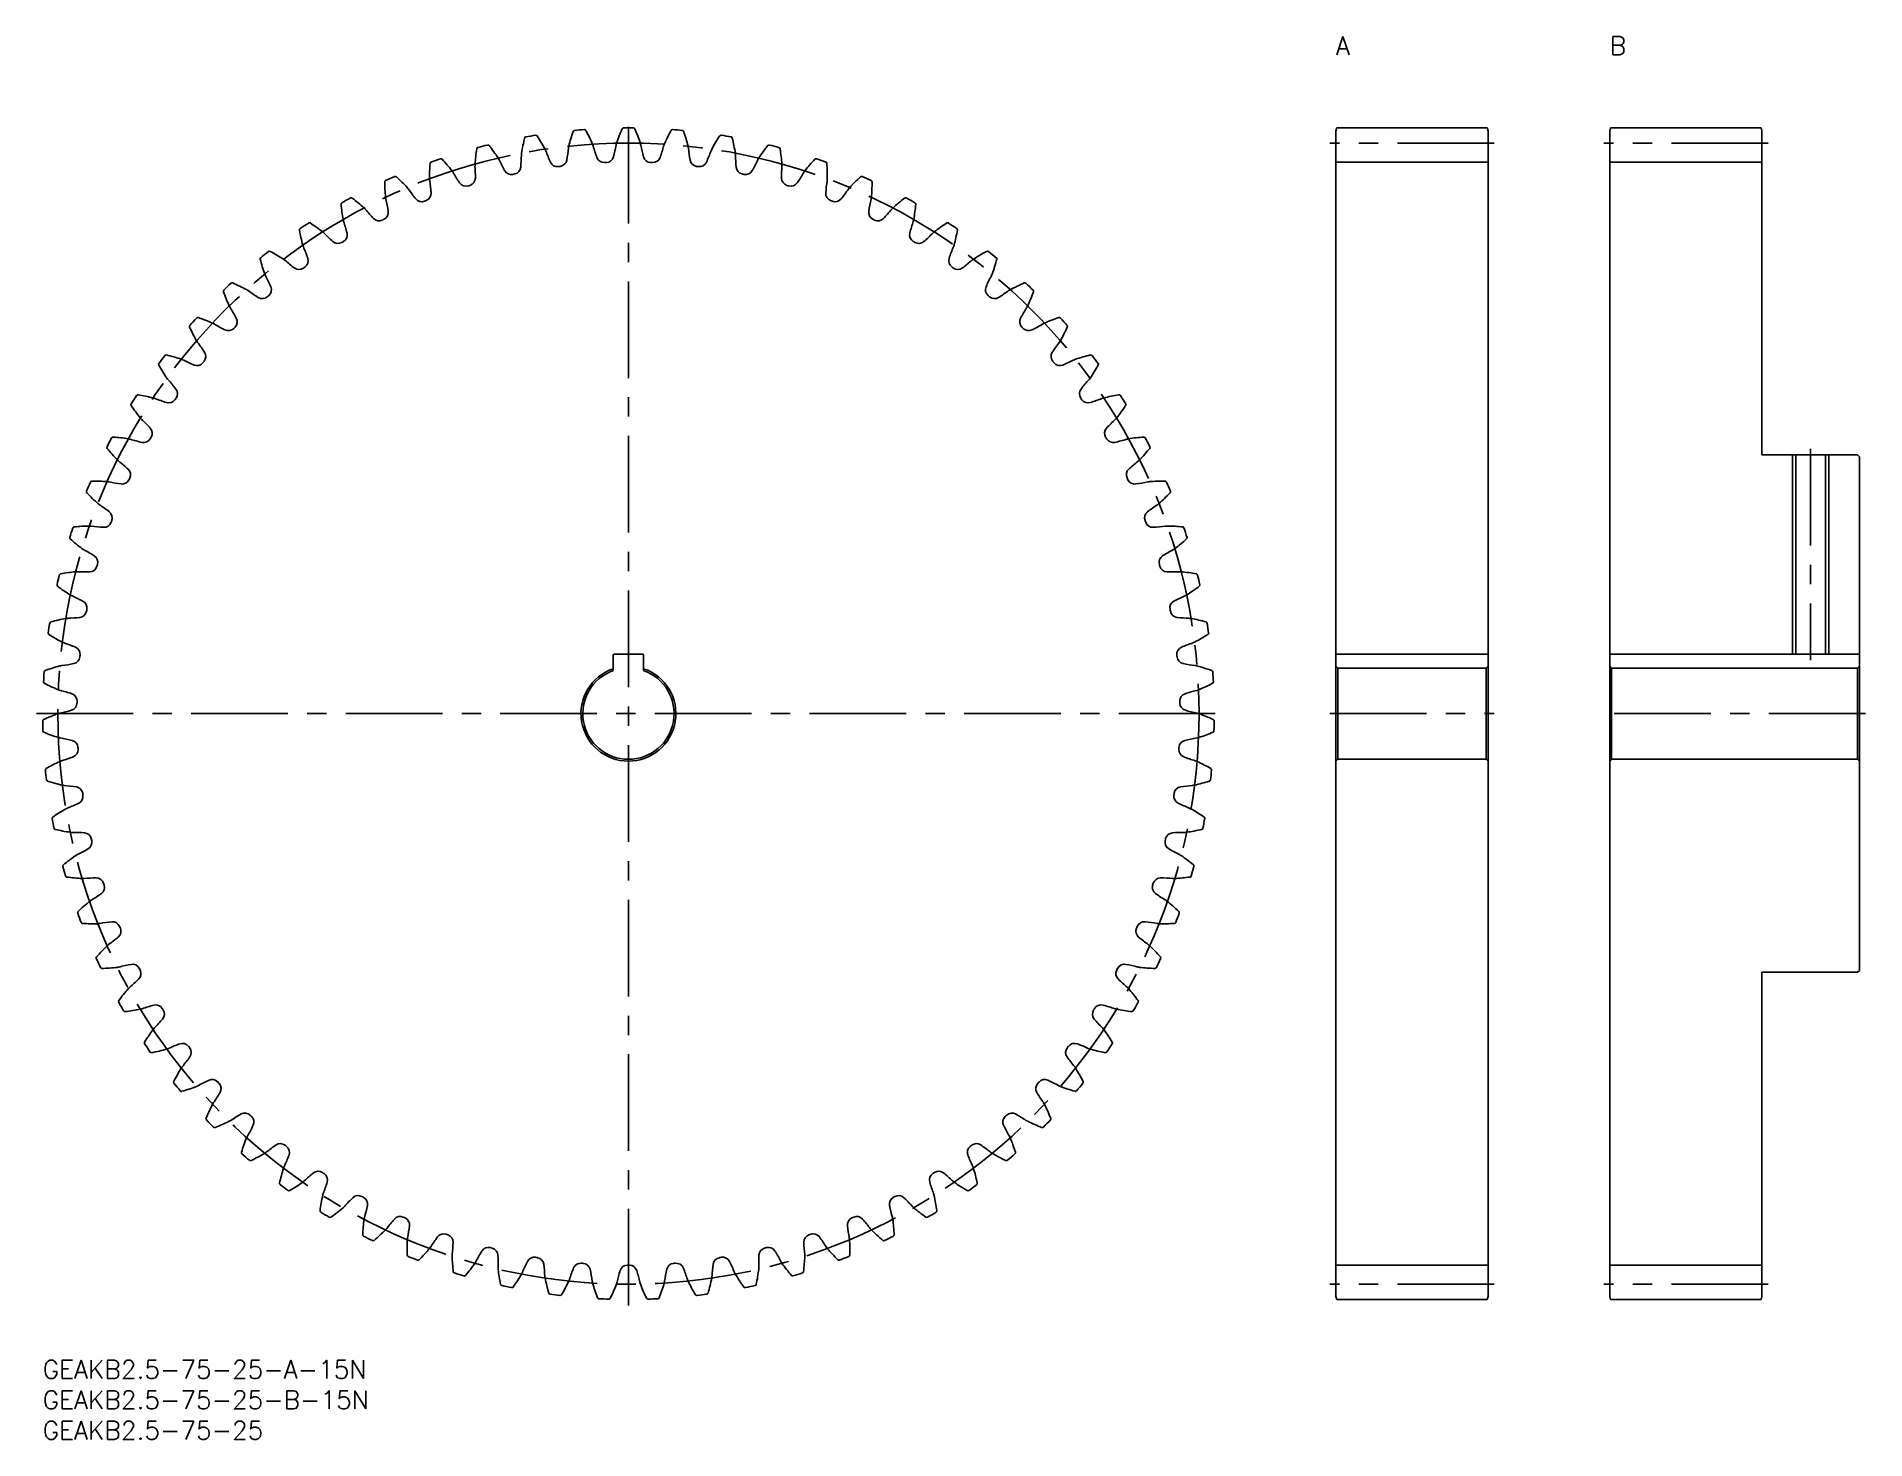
# Model space of a CAD drawing. Extents: x -1 to 300, y -13 to 218.
import ezdxf

# ---------------------------------------------------------------- set-up
doc = ezdxf.new("R2010")
doc.units = 0
doc.header["$LTSCALE"] = 0.5
doc.linetypes.add('CENTER', pattern=[50.8, 31.75, -6.35, 6.35, -6.35])
for name, color, linetype in [('MSM_CENTER', 1, 'CENTER'), ('MSM_CONTINUOUS', 7, 'CONTINUOUS'), ('MSM_NARROW', 5, 'CONTINUOUS'), ('MSM_PART_NUMBER', 7, 'CONTINUOUS')]:
    doc.layers.add(name, color=color, linetype=linetype)
doc.styles.get("Standard").update_dxf_attribs({"font": 'txt.shx', "height": 2, "bigfont": 'bigfont.shx'})

# ---------------------------------------------------------------- blocks, each defined once
blk = doc.blocks.new('*U3')
at = {"layer": 'MSM_PART_NUMBER'}
blk.add_text('GEAKB2.5-75-25-A-15N', height=3, dxfattribs=at).set_placement((0, -3))
blk = doc.blocks.new('*U4')
at = {"layer": 'MSM_PART_NUMBER'}
blk.add_text('GEAKB2.5-75-25-B-15N', height=3, dxfattribs=at).set_placement((0, -8))
blk = doc.blocks.new('*U5')
at = {"layer": 'MSM_PART_NUMBER'}
blk.add_text('GEAKB2.5-75-25', height=3, dxfattribs=at).set_placement((0, -13))
blk = doc.blocks.new('*U6')
at = {"layer": 'MSM_PART_NUMBER'}
blk.add_text('A', height=3, dxfattribs=at).set_placement((212.5, 214.5))
blk = doc.blocks.new('*U7')
at = {"layer": 'MSM_PART_NUMBER'}
blk.add_text('B', height=3, dxfattribs=at).set_placement((257.5, 214.5))

msp = doc.modelspace()

# ---------------------------------------------------------------- linework, layer by layer
at = {"layer": 'MSM_CENTER'}
for p, q in [((96.25, 9), (96.25, 203.5)), ((238.5, 200), (211.5, 200)), ((283.5, 200), (256.5, 200)), ((290.5, 149.75), (290.5, 115.05)), ((-1, 106.25), (193.5, 106.25)), ((211.5, 106.25), (238.5, 106.25)), ((299.5, 106.25), (256.5, 106.25)), ((238.5, 12.5), (211.5, 12.5)), ((283.5, 12.5), (256.5, 12.5))]:
    msp.add_line(p, q, dxfattribs=at)
msp.add_circle((96.25, 106.25), 93.75, dxfattribs=at)
at = {"layer": 'MSM_CONTINUOUS'}
for p, q in [((212.5, 202), (212.63, 202.5)), ((212.5, 10.5), (212.5, 202)), ((212.63, 202.5), (237.37, 202.5)), ((237.37, 202.5), (237.5, 202)), ((237.5, 202), (237.5, 10.5)), ((257.63, 202.5), (257.5, 202)), ((257.5, 202), (257.5, 10.5)), ((282.37, 202.5), (257.63, 202.5)), ((282.5, 202), (282.37, 202.5)), ((282.5, 148.75), (282.5, 202)), ((237.5, 196.88), (212.5, 196.88)), ((282.5, 196.88), (257.5, 196.88)), ((298.2, 148.75), (282.5, 148.75)), ((288.04, 148.75), (288.04, 116.05)), ((292.96, 148.75), (292.96, 116.05)), ((298.5, 148.45), (298.2, 148.75)), ((298.5, 64.05), (298.5, 148.45)), ((93.75, 113.32), (93.75, 115.85)), ((93.95, 116.05), (98.55, 116.05)), ((98.75, 115.85), (98.75, 113.32)), ((212.5, 116.05), (237.5, 116.05)), ((257.5, 116.05), (298.5, 116.05)), ((212.8, 113.75), (212.5, 114.05)), ((237.2, 113.75), (212.8, 113.75)), ((212.8, 113.75), (212.8, 98.75)), ((237.5, 114.05), (237.2, 113.75)), ((237.2, 98.75), (237.2, 113.75)), ((257.8, 113.75), (257.5, 114.05)), ((298.2, 113.75), (257.8, 113.75)), ((257.8, 113.75), (257.8, 98.75)), ((298.5, 114.05), (298.2, 113.75)), ((298.2, 98.75), (298.2, 113.75)), ((212.8, 98.75), (212.5, 98.45)), ((237.2, 98.75), (212.8, 98.75)), ((237.5, 98.45), (237.2, 98.75)), ((257.8, 98.75), (257.5, 98.45)), ((298.2, 98.75), (257.8, 98.75)), ((298.5, 98.45), (298.2, 98.75)), ((298.2, 63.75), (282.5, 63.75)), ((282.5, 63.75), (282.5, 10.5)), ((298.5, 64.05), (298.2, 63.75)), ((237.5, 15.62), (212.5, 15.62)), ((282.5, 15.62), (257.5, 15.62)), ((212.5, 10.5), (212.63, 10)), ((212.63, 10), (237.37, 10)), ((237.37, 10), (237.5, 10.5)), ((257.63, 10), (257.5, 10.5)), ((282.37, 10), (257.63, 10)), ((282.5, 10.5), (282.37, 10))]:
    msp.add_line(p, q, dxfattribs=at)
for centre, radius, start, end in [((115.56, 192.23), 30, 161.1481, 166), ((87.41, 201.84), 0.25, 95.2863, 161.1481), ((96.25, 106.25), 96.25, 94.3137, 95.2863), ((89.03, 201.98), 0.25, 28.4519, 94.3136), ((62.87, 187.8), 30, 23.6, 28.4519), ((122.69, 190.31), 30, 156.3481, 161.2), ((95.44, 202.25), 0.25, 90.4863, 156.3481), ((96.25, 106.25), 96.25, 89.5137, 90.4863), ((97.06, 202.25), 0.25, 23.6519, 89.5136), ((69.81, 190.31), 30, 18.8, 23.6519), ((129.63, 187.8), 30, 151.5481, 156.4), ((103.47, 201.98), 0.25, 85.6863, 151.5482), ((96.25, 106.25), 96.25, 84.7137, 85.6863), ((105.09, 201.84), 0.25, 18.8519, 84.7136), ((76.94, 192.23), 30, 14, 18.8519), ((100.95, 194.24), 30, 170.7481, 175.6), ((71.59, 199.03), 0.25, 104.8863, 170.7481), ((96.25, 106.25), 96.25, 103.9137, 104.8863), ((73.17, 199.43), 0.25, 38.0518, 103.9137), ((49.74, 181.1), 30, 33.2, 38.0519), ((80.73, 198.01), 2.07, 170.8, 179.3269), ((108.3, 193.54), 30, 165.9481, 170.8), ((79.44, 200.77), 0.25, 100.0863, 165.9481), ((96.25, 106.25), 96.25, 99.1137, 100.0863), ((81.04, 201.04), 0.25, 33.2519, 99.1137), ((56.17, 184.73), 30, 28.4, 33.2519), ((80.73, 198.01), 2.07, 19.8731, 28.4), ((106.19, 207.23), 25, 199.9088, 204.492), ((61.51, 201.58), 25, 349.908, 354.4912), ((88.46, 198.98), 2.07, 166, 174.5269), ((88.46, 198.98), 2.07, 15.0731, 23.6), ((114.6, 206.04), 25, 195.1088, 199.692), ((69.61, 204.15), 25, 345.108, 349.6912), ((96.25, 199.31), 2.07, 161.2, 169.7269), ((96.25, 199.31), 2.07, 10.2731, 18.8), ((122.89, 204.15), 25, 190.3088, 194.892), ((77.9, 206.04), 25, 340.308, 344.8912), ((104.04, 198.98), 2.07, 156.4, 164.9269), ((104.04, 198.98), 2.07, 5.4731, 14), ((130.99, 201.58), 25, 185.5088, 190.092), ((86.31, 207.23), 25, 335.508, 340.0912), ((111.77, 198.01), 2.07, 151.6, 160.1269), ((136.33, 184.73), 30, 146.7481, 151.6), ((111.46, 201.04), 0.25, 80.8863, 146.7482), ((96.25, 106.25), 96.25, 79.9137, 80.8863), ((113.06, 200.77), 0.25, 14.0519, 79.9136), ((84.2, 193.54), 30, 9.2, 14.0519), ((111.77, 198.01), 2.07, 0.6731, 9.2), ((142.76, 181.1), 30, 141.9481, 146.8), ((119.33, 199.43), 0.25, 76.0863, 141.9482), ((96.25, 106.25), 96.25, 75.1137, 76.0863), ((120.91, 199.03), 0.25, 9.2519, 75.1136), ((91.55, 194.24), 30, 4.4, 9.2519), ((93.57, 194.33), 30, 175.5481, 180.4), ((63.91, 196.64), 0.25, 109.6863, 175.5481), ((96.25, 106.25), 96.25, 108.7137, 109.6863), ((65.45, 197.17), 0.25, 42.8519, 108.7136), ((43.64, 176.94), 30, 38, 42.8519), ((65.65, 194.13), 2.07, 29.4731, 38), ((73.11, 196.39), 2.07, 175.6, 184.1269), ((46.1, 194.45), 25, 359.508, 4.0912), ((73.11, 196.39), 2.07, 24.6731, 33.2), ((97.7, 207.7), 25, 204.7088, 209.292), ((76.99, 196.08), 1.25, 209.292, 282.1014), ((77.31, 196.15), 1.25, 281.8986, 354.708), ((53.66, 198.34), 25, 354.708, 359.2912), ((84.57, 197.38), 1.25, 204.492, 277.3014), ((96.25, 106.25), 90.62, 97.0986, 97.3014), ((84.9, 197.42), 1.25, 277.0986, 349.908), ((92.24, 198.04), 1.25, 199.692, 272.5014), ((96.25, 106.25), 90.62, 92.2986, 92.5014), ((92.57, 198.05), 1.25, 272.2986, 345.108), ((99.93, 198.05), 1.25, 194.892, 267.7014), ((96.25, 106.25), 90.62, 87.4986, 87.7014), ((100.26, 198.04), 1.25, 267.4986, 340.308), ((107.6, 197.42), 1.25, 190.092, 262.9014), ((96.25, 106.25), 90.62, 82.6986, 82.9014), ((107.93, 197.38), 1.25, 262.6986, 335.508), ((138.84, 198.34), 25, 180.7088, 185.292), ((115.19, 196.15), 1.25, 185.292, 258.1014), ((115.51, 196.08), 1.25, 257.8986, 330.708), ((94.8, 207.7), 25, 330.708, 335.2912), ((119.39, 196.39), 2.07, 146.8, 155.3269), ((146.4, 194.45), 25, 175.9088, 180.492), ((119.39, 196.39), 2.07, 355.8731, 4.4), ((126.85, 194.13), 2.07, 142, 150.5269), ((148.86, 176.94), 30, 137.1481, 142), ((127.05, 197.17), 0.25, 71.2863, 137.1482), ((96.25, 106.25), 96.25, 70.3137, 71.2863), ((128.59, 196.64), 0.25, 4.4519, 70.3136), ((98.93, 194.33), 30, 359.6, 4.4519), ((56.46, 193.62), 0.25, 114.4863, 180.3481), ((86.21, 193.8), 30, 180.3481, 185.2), ((96.25, 106.25), 96.25, 113.5137, 114.4863), ((57.95, 194.28), 0.25, 47.6519, 113.5136), ((37.91, 172.29), 30, 42.8, 47.6519), ((58.4, 191.27), 2.07, 34.2731, 42.8), ((80.76, 206.52), 25, 214.3088, 218.892), ((65.65, 194.13), 2.07, 180.4, 188.9269), ((38.9, 189.95), 25, 4.308, 8.8912), ((89.21, 207.47), 25, 209.5088, 214.092), ((69.54, 194.16), 1.25, 214.092, 286.9014), ((96.25, 106.25), 90.62, 106.6986, 106.9014), ((69.85, 194.25), 1.25, 286.6986, 359.508), ((96.25, 106.25), 90.62, 101.8986, 102.1014), ((96.25, 106.25), 90.62, 77.8986, 78.1014), ((122.65, 194.25), 1.25, 180.492, 253.3014), ((96.25, 106.25), 90.62, 73.0986, 73.3014), ((122.96, 194.16), 1.25, 253.0986, 325.908), ((103.29, 207.47), 25, 325.908, 330.4912), ((153.6, 189.95), 25, 171.1088, 175.692), ((126.85, 194.13), 2.07, 351.0731, 359.6), ((111.74, 206.52), 25, 321.108, 325.6912), ((134.1, 191.27), 2.07, 137.2, 145.7269), ((154.59, 172.29), 30, 132.3481, 137.2), ((134.55, 194.28), 0.25, 66.4863, 132.3482), ((96.25, 106.25), 96.25, 65.5137, 66.4863), ((136.04, 193.62), 0.25, 359.6519, 65.5136), ((106.29, 193.8), 30, 354.8, 359.6519), ((49.29, 189.98), 0.25, 119.2863, 185.1481), ((78.92, 192.65), 30, 185.1481, 190), ((96.25, 106.25), 96.25, 118.3137, 119.2863), ((50.72, 190.76), 0.25, 52.4519, 118.3136), ((32.59, 167.18), 30, 47.6, 52.4519), ((51.42, 187.8), 2.07, 39.0731, 47.6), ((58.4, 191.27), 2.07, 185.2, 193.7269), ((32.09, 184.86), 25, 9.108, 13.6912), ((62.28, 191.61), 1.25, 218.892, 291.7014), ((96.25, 106.25), 90.62, 111.4986, 111.7014), ((62.58, 191.73), 1.25, 291.4986, 4.308), ((129.92, 191.73), 1.25, 175.692, 248.5014), ((96.25, 106.25), 90.62, 68.2986, 68.5014), ((130.22, 191.61), 1.25, 248.2986, 321.108), ((160.41, 184.86), 25, 166.3088, 170.892), ((134.1, 191.27), 2.07, 346.2731, 354.8), ((141.08, 187.8), 2.07, 132.4, 140.9269), ((159.91, 167.18), 30, 127.5481, 132.4), ((141.78, 190.76), 0.25, 61.6863, 127.5481), ((96.25, 106.25), 96.25, 60.7137, 61.6863), ((113.58, 192.65), 30, 350, 354.8519), ((143.21, 189.98), 0.25, 354.8519, 60.7136), ((96.25, 106.25), 96.25, 123.1137, 124.0863), ((43.81, 186.66), 0.25, 57.2519, 123.1136), ((27.71, 161.64), 30, 52.4, 57.2519), ((51.42, 187.8), 2.07, 190, 198.5269), ((25.74, 179.21), 25, 13.908, 18.4912), ((72.43, 204.88), 25, 219.1088, 223.692), ((55.25, 188.47), 1.25, 223.692, 296.5014), ((96.25, 106.25), 90.62, 116.2986, 116.5014), ((55.54, 188.62), 1.25, 296.2986, 9.108), ((136.96, 188.62), 1.25, 170.892, 243.7014), ((96.25, 106.25), 90.62, 63.4986, 63.7014), ((137.25, 188.47), 1.25, 243.4986, 316.308), ((120.07, 204.88), 25, 316.308, 320.8912), ((166.76, 179.21), 25, 161.5088, 166.092), ((141.08, 187.8), 2.07, 341.4731, 350), ((164.79, 161.64), 30, 122.7481, 127.6), ((148.69, 186.66), 0.25, 56.8863, 122.7481), ((96.25, 106.25), 96.25, 55.9137, 56.8863), ((42.45, 185.76), 0.25, 124.0863, 189.9481), ((71.75, 190.9), 30, 189.9481, 194.8), ((44.75, 183.76), 2.07, 43.8731, 52.4), ((64.26, 202.54), 25, 223.9088, 228.492), ((48.52, 184.75), 1.25, 228.492, 301.3014), ((96.25, 106.25), 90.62, 121.0986, 121.3014), ((48.8, 184.92), 1.25, 301.0986, 13.908), ((143.7, 184.92), 1.25, 166.092, 238.9014), ((96.25, 106.25), 90.62, 58.6986, 58.9014), ((143.98, 184.75), 1.25, 238.6986, 311.508), ((128.24, 202.54), 25, 311.508, 316.0912), ((147.75, 183.76), 2.07, 127.6, 136.1269), ((120.75, 190.9), 30, 345.2, 350.0519), ((150.05, 185.76), 0.25, 350.0518, 55.9136), ((35.98, 180.98), 0.25, 128.8863, 194.7481), ((64.75, 188.55), 30, 194.7481, 199.6), ((96.25, 106.25), 96.25, 127.9137, 128.8863), ((37.26, 181.99), 0.25, 62.0519, 127.9136), ((23.32, 155.71), 30, 57.2, 62.0519), ((38.45, 179.18), 2.07, 48.6731, 57.2), ((56.31, 199.52), 25, 228.7088, 233.292), ((44.75, 183.76), 2.07, 194.8, 203.3269), ((19.88, 173.06), 25, 18.708, 23.2912), ((42.38, 180.67), 1.25, 305.8986, 18.708), ((150.12, 180.67), 1.25, 161.292, 234.1014), ((172.62, 173.06), 25, 156.7088, 161.292), ((147.75, 183.76), 2.07, 336.6731, 345.2), ((136.19, 199.52), 25, 306.708, 311.2912), ((154.05, 179.18), 2.07, 122.8, 131.3269), ((169.18, 155.71), 30, 117.9481, 122.8), ((155.24, 181.99), 0.25, 52.0863, 117.9481), ((96.25, 106.25), 96.25, 51.1137, 52.0863), ((127.75, 188.55), 30, 340.4, 345.2519), ((156.52, 180.98), 0.25, 345.2519, 51.1136), ((38.45, 179.18), 2.07, 199.6, 208.1269), ((14.56, 166.43), 25, 23.508, 28.0912), ((42.12, 180.48), 1.25, 233.292, 306.1014), ((96.25, 106.25), 90.62, 125.8986, 126.1014), ((96.25, 106.25), 90.62, 53.8986, 54.1014), ((150.38, 180.48), 1.25, 233.8986, 306.708), ((177.94, 166.43), 25, 151.9088, 156.492), ((154.05, 179.18), 2.07, 331.8731, 340.4), ((29.94, 175.67), 0.25, 133.6863, 199.5481), ((57.98, 185.62), 30, 199.5481, 204.4), ((96.25, 106.25), 96.25, 132.7137, 133.6863), ((31.13, 176.79), 0.25, 66.8519, 132.7136), ((19.43, 149.43), 30, 62, 66.8519), ((32.55, 174.09), 2.07, 53.4731, 62), ((48.65, 195.85), 25, 233.5088, 238.092), ((36.09, 175.69), 1.25, 238.092, 310.9014), ((96.25, 106.25), 90.62, 130.6986, 130.9014), ((36.34, 175.91), 1.25, 310.6986, 23.508), ((156.16, 175.91), 1.25, 156.492, 229.3014), ((96.25, 106.25), 90.62, 49.0986, 49.3014), ((156.41, 175.69), 1.25, 229.0986, 301.908), ((143.85, 195.85), 25, 301.908, 306.4912), ((159.95, 174.09), 2.07, 118, 126.5269), ((173.07, 149.43), 30, 113.1481, 118), ((161.37, 176.79), 0.25, 47.2863, 113.1481), ((96.25, 106.25), 96.25, 46.3137, 47.2863), ((134.52, 185.62), 30, 335.6, 340.4519), ((162.56, 175.67), 0.25, 340.4519, 46.3136), ((25.46, 171.09), 0.25, 71.6518, 137.5136), ((16.09, 142.85), 30, 66.8, 71.6519), ((32.55, 174.09), 2.07, 204.4, 212.9269), ((9.81, 159.39), 25, 28.308, 32.8912), ((182.69, 159.39), 25, 147.1088, 151.692), ((159.95, 174.09), 2.07, 327.0731, 335.6), ((176.41, 142.85), 30, 108.3481, 113.2), ((167.04, 171.09), 0.25, 42.4863, 108.3481), ((24.37, 169.88), 0.25, 138.4863, 204.3481), ((51.47, 182.14), 30, 204.3481, 209.2), ((96.25, 106.25), 96.25, 137.5137, 138.4863), ((27.09, 168.52), 2.07, 58.2731, 66.8), ((41.32, 191.56), 25, 238.3088, 242.892), ((30.49, 170.42), 1.25, 242.892, 315.7014), ((96.25, 106.25), 90.62, 135.4986, 135.7014), ((30.72, 170.65), 1.25, 315.4986, 28.308), ((161.78, 170.65), 1.25, 151.692, 224.5014), ((96.25, 106.25), 90.62, 44.2986, 44.5014), ((162.01, 170.42), 1.25, 224.2986, 297.108), ((151.18, 191.56), 25, 297.108, 301.6912), ((165.41, 168.52), 2.07, 113.2, 121.7269), ((141.03, 182.14), 30, 330.8, 335.6519), ((96.25, 106.25), 96.25, 41.5137, 42.4863), ((168.13, 169.88), 0.25, 335.6519, 41.5136), ((27.09, 168.52), 2.07, 209.2, 217.7269), ((5.67, 151.97), 25, 33.108, 37.6912), ((25.56, 164.94), 1.25, 320.2986, 33.108), ((166.94, 164.94), 1.25, 146.892, 219.7014), ((186.83, 151.97), 25, 142.3088, 146.892), ((165.41, 168.52), 2.07, 322.2731, 330.8), ((19.29, 163.64), 0.25, 143.2863, 209.1481), ((45.28, 178.13), 30, 209.1481, 214), ((96.25, 106.25), 96.25, 142.3137, 143.2863), ((20.28, 164.94), 0.25, 76.4518, 142.3136), ((13.31, 136.02), 30, 71.6, 76.4519), ((22.12, 162.51), 2.07, 63.0731, 71.6), ((34.37, 186.66), 25, 243.1088, 247.692), ((25.36, 164.69), 1.25, 247.692, 320.5014), ((96.25, 106.25), 90.62, 140.2986, 140.5014), ((96.25, 106.25), 90.62, 39.4986, 39.7014), ((167.14, 164.69), 1.25, 219.4986, 292.308), ((158.13, 186.66), 25, 292.308, 296.8912), ((170.38, 162.51), 2.07, 108.4, 116.9269), ((179.19, 136.02), 30, 103.5481, 108.4), ((147.22, 178.13), 30, 326, 330.8519), ((172.22, 164.94), 0.25, 37.6863, 103.5481), ((96.25, 106.25), 96.25, 36.7137, 37.6863), ((173.21, 163.64), 0.25, 330.8519, 36.7136), ((22.12, 162.51), 2.07, 214, 222.5269), ((2.16, 144.23), 25, 37.908, 42.4912), ((20.9, 158.82), 1.25, 325.0986, 37.908), ((171.6, 158.82), 1.25, 142.092, 214.9014), ((190.34, 144.23), 25, 137.5088, 142.092), ((170.38, 162.51), 2.07, 317.4731, 326), ((14.76, 157), 0.25, 148.0863, 213.9481), ((96.25, 106.25), 96.25, 147.1137, 148.0863), ((39.44, 173.61), 30, 213.9481, 218.8), ((15.63, 158.38), 0.25, 81.2519, 147.1136), ((11.11, 128.97), 30, 76.4, 81.2519), ((17.68, 156.11), 2.07, 67.8731, 76.4), ((27.86, 181.2), 25, 247.9088, 252.492), ((20.71, 158.55), 1.25, 252.492, 325.3014), ((96.25, 106.25), 90.62, 145.0986, 145.3014), ((96.25, 106.25), 90.62, 34.6986, 34.9014), ((171.79, 158.55), 1.25, 214.6986, 287.508), ((164.64, 181.2), 25, 287.508, 292.0912), ((174.82, 156.11), 2.07, 103.6, 112.1269), ((181.39, 128.97), 30, 98.7481, 103.6), ((153.06, 173.61), 30, 321.2, 326.0519), ((176.87, 158.38), 0.25, 32.8868, 98.7481), ((96.25, 106.25), 96.25, 31.9137, 32.8863), ((177.74, 157), 0.25, 326.0519, 31.9136), ((17.68, 156.11), 2.07, 218.8, 227.3269), ((-0.69, 136.22), 25, 42.708, 47.2912), ((193.19, 136.22), 25, 132.7088, 137.292), ((174.82, 156.11), 2.07, 312.6731, 321.2), ((96.25, 106.25), 96.25, 151.9137, 152.8863), ((11.56, 151.45), 0.25, 86.0518, 151.9136), ((9.51, 121.77), 30, 81.2, 86.0519), ((13.78, 149.36), 2.07, 72.6731, 81.2), ((21.83, 175.21), 25, 252.7088, 257.292), ((16.6, 152.05), 1.25, 257.292, 330.1014), ((16.77, 152.33), 1.25, 329.8986, 42.708), ((96.25, 106.25), 90.62, 149.8986, 150.1014), ((175.73, 152.33), 1.25, 137.292, 210.1014), ((96.25, 106.25), 90.62, 29.8986, 30.1014), ((175.9, 152.05), 1.25, 209.8986, 282.708), ((170.67, 175.21), 25, 282.708, 287.2912), ((178.72, 149.36), 2.07, 98.8, 107.3269), ((182.99, 121.77), 30, 93.9481, 98.8), ((180.94, 151.45), 0.25, 28.0863, 93.9481), ((96.25, 106.25), 96.25, 27.1137, 28.0863), ((10.8, 150), 0.25, 152.8863, 218.7481), ((34, 168.62), 30, 218.7481, 223.6), ((13.78, 149.36), 2.07, 223.6, 232.1269), ((-2.85, 128), 25, 47.508, 52.0912), ((195.35, 128), 25, 127.9088, 132.492), ((178.72, 149.36), 2.07, 307.8731, 316.4), ((158.5, 168.62), 30, 316.4, 321.2519), ((181.7, 150), 0.25, 321.2519, 27.1136), ((96.25, 106.25), 96.25, 156.7137, 157.6863), ((8.07, 144.2), 0.25, 90.8519, 156.7136), ((8.51, 114.45), 30, 86, 90.8519), ((10.46, 142.31), 2.07, 77.4731, 86), ((16.32, 168.75), 25, 257.5088, 262.092), ((13.05, 145.22), 1.25, 262.092, 334.9014), ((13.19, 145.52), 1.25, 334.6986, 47.508), ((96.25, 106.25), 90.62, 154.6986, 154.9014), ((179.31, 145.52), 1.25, 132.492, 205.3014), ((96.25, 106.25), 90.62, 25.0986, 25.3014), ((179.45, 145.22), 1.25, 205.0986, 277.908), ((176.18, 168.75), 25, 277.908, 282.4912), ((182.04, 142.31), 2.07, 94, 102.5269), ((183.99, 114.45), 30, 89.1481, 94), ((184.43, 144.2), 0.25, 23.2863, 89.1481), ((96.25, 106.25), 96.25, 22.3137, 23.2863), ((7.44, 142.7), 0.25, 157.6863, 223.5481), ((29, 163.2), 30, 223.5481, 228.4), ((163.5, 163.2), 30, 311.6, 316.4519), ((185.06, 142.7), 0.25, 316.4519, 22.3136), ((10.46, 142.31), 2.07, 228.4, 236.9269), ((-4.33, 119.63), 25, 52.308, 56.8912), ((10.19, 138.43), 1.25, 339.4986, 52.308), ((182.31, 138.43), 1.25, 127.692, 200.5014), ((196.83, 119.63), 25, 123.1088, 127.692), ((182.04, 142.31), 2.07, 303.0731, 311.6), ((96.25, 106.25), 96.25, 161.5137, 162.4863), ((5.2, 136.69), 0.25, 95.6519, 161.5136), ((8.13, 107.08), 30, 90.8, 95.6519), ((7.74, 135.01), 2.07, 82.2731, 90.8), ((11.37, 161.84), 25, 262.3088, 266.892), ((10.08, 138.12), 1.25, 266.892, 339.7014), ((96.25, 106.25), 90.62, 159.4986, 159.7014), ((96.25, 106.25), 90.62, 20.2986, 20.5014), ((182.42, 138.12), 1.25, 200.2986, 273.108), ((181.13, 161.84), 25, 273.108, 277.6912), ((184.76, 135.01), 2.07, 89.2, 97.7269), ((184.37, 107.08), 30, 84.3481, 89.2), ((187.3, 136.69), 0.25, 18.4863, 84.3481), ((96.25, 106.25), 96.25, 17.5137, 18.4863), ((4.7, 135.14), 0.25, 162.4863, 228.3481), ((24.47, 157.37), 30, 228.3481, 233.2), ((7.74, 135.01), 2.07, 233.2, 241.7269), ((-5.09, 111.17), 25, 57.108, 61.6912), ((197.59, 111.17), 25, 118.3088, 122.892), ((184.76, 135.01), 2.07, 298.2731, 306.8), ((168.03, 157.37), 30, 306.8, 311.6519), ((187.8, 135.14), 0.25, 311.6519, 17.5136), ((8.37, 99.71), 30, 95.6, 100.4519), ((5.65, 127.5), 2.07, 87.0731, 95.6), ((7.01, 154.54), 25, 267.1088, 271.692), ((7.72, 130.8), 1.25, 271.692, 344.5014), ((7.8, 131.11), 1.25, 344.2986, 57.108), ((96.25, 106.25), 90.62, 164.2986, 164.5014), ((184.7, 131.11), 1.25, 122.892, 195.7014), ((96.25, 106.25), 90.62, 15.4986, 15.7014), ((184.78, 130.8), 1.25, 195.4986, 268.308), ((185.49, 154.54), 25, 268.308, 272.8912), ((186.85, 127.5), 2.07, 84.4, 92.9269), ((184.13, 99.71), 30, 79.5481, 84.4), ((2.6, 127.38), 0.25, 167.2863, 233.1481), ((96.25, 106.25), 96.25, 166.3137, 167.2863), ((20.45, 151.18), 30, 233.1481, 238), ((2.98, 128.96), 0.25, 100.4519, 166.3136), ((172.05, 151.18), 30, 302, 306.8519), ((189.52, 128.96), 0.25, 13.6863, 79.5481), ((96.25, 106.25), 96.25, 12.7137, 13.6863), ((189.9, 127.38), 0.25, 306.8519, 12.7136), ((5.65, 127.5), 2.07, 238, 246.5269), ((-5.15, 102.67), 25, 61.908, 66.4912), ((6.03, 123.63), 1.25, 349.0986, 61.908), ((96.25, 106.25), 90.62, 169.0986, 169.3014), ((186.47, 123.63), 1.25, 118.092, 190.9014), ((96.25, 106.25), 90.62, 10.6986, 10.9014), ((197.65, 102.67), 25, 113.5088, 118.092), ((186.85, 127.5), 2.07, 293.4731, 302), ((96.25, 106.25), 96.25, 171.1137, 172.0863), ((1.4, 121.08), 0.25, 105.2519, 171.1136), ((9.23, 92.38), 30, 100.4, 105.2519), ((4.19, 119.84), 2.07, 91.8731, 100.4), ((3.29, 146.9), 25, 271.9088, 276.492), ((5.97, 123.31), 1.25, 276.492, 349.3014), ((186.53, 123.31), 1.25, 190.6986, 263.508), ((189.21, 146.9), 25, 263.508, 268.0912), ((188.31, 119.84), 2.07, 79.6, 88.1269), ((183.27, 92.38), 30, 74.7481, 79.6), ((191.1, 121.08), 0.25, 8.8863, 74.7481), ((96.25, 106.25), 96.25, 7.9137, 8.8863), ((1.16, 119.47), 0.25, 172.0863, 237.9481), ((16.95, 144.68), 30, 237.9481, 242.8), ((4.19, 119.84), 2.07, 242.8, 251.3269), ((-4.5, 94.2), 25, 66.708, 71.2912), ((197, 94.2), 25, 108.7088, 113.292), ((188.31, 119.84), 2.07, 288.6731, 297.2), ((175.55, 144.68), 30, 297.2, 302.0519), ((191.34, 119.47), 0.25, 302.0518, 7.9136), ((0.21, 138.98), 25, 276.7088, 281.292), ((4.86, 115.69), 1.25, 281.292, 354.1014), ((4.9, 116.02), 1.25, 353.8986, 66.708), ((96.25, 106.25), 90.62, 173.8986, 174.1014), ((93.95, 115.85), 0.2, 90, 180), ((98.55, 115.85), 0.2, 0, 90), ((187.6, 116.02), 1.25, 113.292, 186.1014), ((96.25, 106.25), 90.62, 5.8986, 6.1014), ((187.64, 115.69), 1.25, 185.8986, 258.708), ((192.29, 138.98), 25, 258.708, 263.2912), ((96.25, 106.25), 96.25, 175.9137, 176.8863), ((0.39, 111.46), 0.25, 176.8863, 242.7481), ((0.49, 113.09), 0.25, 110.0519, 175.9136), ((14.01, 137.91), 30, 242.7481, 247.6), ((10.69, 85.14), 30, 105.2, 110.0519), ((3.37, 112.09), 2.07, 96.6731, 105.2), ((96.25, 106.25), 7.8, 108.6939, 71.3061), ((96.25, 106.25), 7.5, 109.4712, 70.5288), ((189.13, 112.09), 2.07, 74.8, 83.3269), ((181.81, 85.14), 30, 69.9481, 74.8), ((178.49, 137.91), 30, 292.4, 297.2519), ((192.01, 113.09), 0.25, 4.0863, 69.9481), ((192.11, 111.46), 0.25, 297.2518, 3.1136), ((96.25, 106.25), 96.25, 3.1137, 4.0863), ((3.37, 112.09), 2.07, 247.6, 256.1269), ((-3.13, 85.81), 25, 71.508, 76.0912), ((4.4, 108.34), 1.25, 358.6986, 71.508), ((96.25, 106.25), 90.62, 178.6986, 178.9014), ((188.1, 108.34), 1.25, 108.492, 181.3014), ((96.25, 106.25), 90.62, 1.0986, 1.3014), ((195.63, 85.81), 25, 103.9088, 108.492), ((189.13, 112.09), 2.07, 283.8731, 292.4), ((0.26, 105.05), 0.25, 114.8519, 180.7136), ((12.76, 78.06), 30, 110, 114.8519), ((3.21, 104.3), 2.07, 101.4731, 110), ((-2.19, 130.83), 25, 281.5088, 286.092), ((4.39, 108.01), 1.25, 286.092, 358.9014), ((188.11, 108.01), 1.25, 181.0986, 253.908), ((194.69, 130.83), 25, 253.908, 258.4912), ((189.29, 104.3), 2.07, 70, 78.5269), ((179.74, 78.06), 30, 65.1481, 70), ((192.24, 105.05), 0.25, 359.2863, 65.1481), ((96.25, 106.25), 96.25, 180.7137, 181.6863), ((0.29, 103.42), 0.25, 181.6863, 247.5481), ((11.65, 130.92), 30, 247.5481, 252.4), ((3.21, 104.3), 2.07, 252.4, 260.9269), ((-1.08, 77.57), 25, 76.308, 80.8912), ((193.58, 77.57), 25, 99.1088, 103.692), ((189.29, 104.3), 2.07, 279.0731, 287.6), ((180.85, 130.92), 30, 287.6, 292.4519), ((192.21, 103.42), 0.25, 292.4519, 358.3136), ((96.25, 106.25), 96.25, 358.3137, 359.2863), ((4.55, 100.64), 1.25, 3.4986, 76.308), ((4.57, 100.32), 1.25, 290.892, 3.7014), ((96.25, 106.25), 90.62, 183.4986, 183.7014), ((187.93, 100.32), 1.25, 176.2986, 249.108), ((96.25, 106.25), 90.62, 356.2986, 356.5014), ((187.95, 100.64), 1.25, 103.692, 176.5014), ((0.69, 97.03), 0.25, 119.6519, 185.5136), ((96.25, 106.25), 96.25, 185.5137, 186.4863), ((15.41, 71.17), 30, 114.8, 119.6519), ((3.7, 96.52), 2.07, 106.2731, 114.8), ((-3.9, 122.51), 25, 286.3088, 290.892), ((196.4, 122.51), 25, 249.108, 253.6912), ((188.8, 96.52), 2.07, 65.2, 73.7269), ((177.09, 71.17), 30, 60.3481, 65.2), ((96.25, 106.25), 96.25, 353.5137, 354.4863), ((191.81, 97.03), 0.25, 354.4863, 60.3481), ((0.86, 95.41), 0.25, 186.4863, 252.3481), ((9.89, 123.75), 30, 252.3481, 257.2), ((3.7, 96.52), 2.07, 257.2, 265.7269), ((1.67, 69.52), 25, 81.108, 85.6912), ((5.34, 92.99), 1.25, 8.2986, 81.108), ((96.25, 106.25), 90.62, 188.2986, 188.5014), ((96.25, 106.25), 90.62, 351.4986, 351.7014), ((187.16, 92.99), 1.25, 98.892, 171.7014), ((190.83, 69.52), 25, 94.3088, 98.892), ((188.8, 96.52), 2.07, 274.2731, 282.8), ((182.61, 123.75), 30, 282.8, 287.6519), ((191.64, 95.41), 0.25, 287.6519, 353.5136), ((18.63, 64.53), 30, 119.6, 124.4519), ((4.84, 88.81), 2.07, 111.0731, 119.6), ((-4.91, 114.07), 25, 291.1088, 295.692), ((5.38, 92.67), 1.25, 295.692, 8.5014), ((187.12, 92.67), 1.25, 171.4986, 244.308), ((197.41, 114.07), 25, 244.308, 248.8912), ((187.66, 88.81), 2.07, 60.4, 68.9269), ((173.87, 64.53), 30, 55.5481, 60.4), ((1.8, 89.06), 0.25, 124.4519, 190.3136), ((96.25, 106.25), 96.25, 190.3137, 191.2863), ((2.11, 87.46), 0.25, 191.2863, 257.1481), ((8.72, 116.47), 30, 257.1481, 262), ((183.78, 116.47), 30, 278, 282.8519), ((190.39, 87.46), 0.25, 282.8519, 348.7136), ((96.25, 106.25), 96.25, 348.7137, 349.6863), ((190.7, 89.06), 0.25, 349.6863, 55.5481), ((4.84, 88.81), 2.07, 262, 270.5269), ((5.07, 61.74), 25, 85.908, 90.4912), ((6.77, 85.43), 1.25, 13.0986, 85.908), ((6.84, 85.11), 1.25, 300.492, 13.3014), ((96.25, 106.25), 90.62, 193.0986, 193.3014), ((185.66, 85.11), 1.25, 166.6986, 239.508), ((96.25, 106.25), 90.62, 346.6986, 346.9014), ((185.73, 85.43), 1.25, 94.092, 166.9014), ((187.43, 61.74), 25, 89.5088, 94.092), ((187.66, 88.81), 2.07, 269.4731, 278), ((3.57, 81.22), 0.25, 129.2519, 195.1136), ((96.25, 106.25), 96.25, 195.1137, 196.0863), ((22.39, 58.18), 30, 124.4, 129.2519), ((6.62, 81.22), 2.07, 115.8731, 124.4), ((-5.21, 105.58), 25, 295.9088, 300.492), ((197.71, 105.58), 25, 239.508, 244.0912), ((185.88, 81.22), 2.07, 55.6, 64.1269), ((170.11, 58.18), 30, 50.7481, 55.6), ((96.25, 106.25), 96.25, 343.9137, 344.8863), ((188.93, 81.22), 0.25, 344.8863, 50.7481), ((4.01, 79.65), 0.25, 196.0863, 261.9481), ((8.18, 109.11), 30, 261.9481, 266.8), ((6.62, 81.22), 2.07, 266.8, 275.3269), ((9.12, 54.27), 25, 90.708, 95.2912), ((8.82, 78.01), 1.25, 17.8986, 90.708), ((96.25, 106.25), 90.62, 197.8986, 198.1014), ((96.25, 106.25), 90.62, 341.8986, 342.1014), ((183.68, 78.01), 1.25, 89.292, 162.1014), ((183.38, 54.27), 25, 84.7088, 89.292), ((185.88, 81.22), 2.07, 264.6731, 273.2), ((184.32, 109.11), 30, 273.2, 278.0519), ((188.49, 79.65), 0.25, 278.0519, 343.9136), ((26.68, 52.17), 30, 129.2, 134.0519), ((9.03, 73.81), 2.07, 120.6731, 129.2), ((-4.8, 97.09), 25, 300.7088, 305.292), ((8.92, 77.7), 1.25, 305.292, 18.1014), ((183.58, 77.7), 1.25, 161.8986, 234.708), ((197.3, 97.09), 25, 234.708, 239.2912), ((183.47, 73.81), 2.07, 50.8, 59.3269), ((165.82, 52.17), 30, 45.9481, 50.8), ((5.99, 73.55), 0.25, 134.0519, 199.9136), ((96.25, 106.25), 96.25, 199.9137, 200.8863), ((96.25, 106.25), 96.25, 339.1137, 340.0863), ((186.51, 73.55), 0.25, 340.0863, 45.9481), ((6.56, 72.02), 0.25, 200.8863, 266.7481), ((8.25, 101.73), 30, 266.7481, 271.6), ((9.03, 73.81), 2.07, 271.6, 280.1269), ((13.77, 47.16), 25, 95.508, 100.0912), ((-3.68, 88.67), 25, 305.5088, 310.092), ((11.49, 70.8), 1.25, 22.6986, 95.508), ((11.62, 70.5), 1.25, 310.092, 22.9014), ((96.25, 106.25), 90.62, 202.6986, 202.9014), ((180.88, 70.5), 1.25, 157.0986, 229.908), ((96.25, 106.25), 90.62, 337.0986, 337.3014), ((181.01, 70.8), 1.25, 84.492, 157.3014), ((196.18, 88.67), 25, 229.908, 234.4912), ((178.73, 47.16), 25, 79.9088, 84.492), ((183.47, 73.81), 2.07, 259.8731, 268.4), ((184.25, 101.73), 30, 268.4, 273.2519), ((185.94, 72.02), 0.25, 273.2519, 339.1136), ((9.04, 66.11), 0.25, 138.8519, 204.7136), ((31.44, 46.54), 30, 134, 138.8519), ((12.05, 66.63), 2.07, 125.4731, 134), ((180.45, 66.63), 2.07, 46, 54.5269), ((161.06, 46.54), 30, 41.1481, 46), ((183.46, 66.11), 0.25, 335.2863, 41.1481), ((96.25, 106.25), 96.25, 204.7137, 205.6863), ((9.74, 64.64), 0.25, 205.6863, 271.5481), ((8.93, 94.38), 30, 271.5481, 276.4), ((12.05, 66.63), 2.07, 276.4, 284.9269), ((19, 40.46), 25, 100.308, 104.8912), ((14.75, 63.83), 1.25, 27.4986, 100.308), ((14.91, 63.54), 1.25, 314.892, 27.7014), ((96.25, 106.25), 90.62, 207.4986, 207.7014), ((177.59, 63.54), 1.25, 152.2986, 225.108), ((96.25, 106.25), 90.62, 332.2986, 332.5014), ((177.75, 63.83), 1.25, 79.692, 152.5014), ((173.5, 40.46), 25, 75.1088, 79.692), ((180.45, 66.63), 2.07, 255.0731, 263.6), ((183.57, 94.38), 30, 263.6, 268.4519), ((182.76, 64.64), 0.25, 268.4519, 334.3136), ((96.25, 106.25), 96.25, 334.3137, 335.2863), ((36.67, 41.32), 30, 138.8, 143.6519), ((15.66, 59.72), 2.07, 130.2731, 138.8), ((-1.86, 80.37), 25, 310.3088, 314.892), ((194.36, 80.37), 25, 225.108, 229.6912), ((176.84, 59.72), 2.07, 41.2, 49.7269), ((155.83, 41.32), 30, 36.3481, 41.2), ((12.71, 58.96), 0.25, 143.6519, 209.5136), ((96.25, 106.25), 96.25, 209.5137, 210.4863), ((13.52, 57.55), 0.25, 210.4863, 276.3481), ((10.23, 87.11), 30, 276.3481, 281.2), ((15.66, 59.72), 2.07, 281.2, 289.7269), ((24.78, 34.23), 25, 105.108, 109.6912), ((18.59, 57.16), 1.25, 32.2986, 105.108), ((96.25, 106.25), 90.62, 212.2986, 212.5014), ((18.76, 56.88), 1.25, 319.692, 32.5014), ((173.74, 56.88), 1.25, 147.4986, 220.308), ((96.25, 106.25), 90.62, 327.4986, 327.7014), ((173.91, 57.16), 1.25, 74.892, 147.7014), ((167.72, 34.23), 25, 70.3088, 74.892), ((176.84, 59.72), 2.07, 250.2731, 258.8), ((182.27, 87.11), 30, 258.8, 263.6519), ((178.98, 57.55), 0.25, 263.6519, 329.5136), ((96.25, 106.25), 96.25, 329.5137, 330.4863), ((179.79, 58.96), 0.25, 330.4863, 36.3481), ((42.31, 36.57), 30, 143.6, 148.4519), ((19.83, 53.14), 2.07, 135.0731, 143.6), ((0.65, 72.25), 25, 315.1088, 319.692), ((191.85, 72.25), 25, 220.308, 224.8912), ((172.67, 53.14), 2.07, 36.4, 44.9269), ((150.19, 36.57), 30, 31.5481, 36.4), ((16.96, 52.13), 0.25, 148.4519, 214.3136), ((96.25, 106.25), 96.25, 214.3137, 215.2863), ((12.14, 79.98), 30, 281.1481, 286), ((19.83, 53.14), 2.07, 286, 294.5269), ((31.06, 28.5), 25, 109.908, 114.4912), ((22.97, 50.83), 1.25, 37.0986, 109.908), ((96.25, 106.25), 90.62, 217.0986, 217.3014), ((23.17, 50.57), 1.25, 324.492, 37.3014), ((169.33, 50.57), 1.25, 142.6986, 215.508), ((96.25, 106.25), 90.62, 322.6986, 322.9014), ((169.53, 50.83), 1.25, 70.092, 142.9014), ((161.44, 28.5), 25, 65.5088, 70.092), ((172.67, 53.14), 2.07, 245.4731, 254), ((180.36, 79.98), 30, 254, 258.8519), ((96.25, 106.25), 96.25, 324.7137, 325.6863), ((175.54, 52.13), 0.25, 325.6863, 31.5481), ((17.89, 50.79), 0.25, 215.2863, 281.1481), ((24.55, 46.93), 2.07, 139.8731, 148.4), ((3.83, 64.37), 25, 319.9088, 324.492), ((188.67, 64.37), 25, 215.508, 220.0912), ((167.95, 46.93), 2.07, 31.6, 40.1269), ((174.61, 50.79), 0.25, 258.8519, 324.7136), ((21.76, 45.69), 0.25, 153.2519, 219.1136), ((48.33, 32.3), 30, 148.4, 153.2519), ((96.25, 106.25), 96.25, 219.1137, 220.0863), ((24.55, 46.93), 2.07, 290.8, 299.3269), ((37.79, 23.32), 25, 114.708, 119.2912), ((27.86, 44.89), 1.25, 41.8986, 114.708), ((96.25, 106.25), 90.62, 221.8986, 222.1014), ((28.08, 44.65), 1.25, 329.292, 42.1014), ((164.42, 44.65), 1.25, 137.8986, 210.708), ((96.25, 106.25), 90.62, 317.8986, 318.1014), ((164.64, 44.89), 1.25, 65.292, 138.1014), ((154.71, 23.32), 25, 60.7088, 65.292), ((167.95, 46.93), 2.07, 240.6731, 249.2), ((144.17, 32.3), 30, 26.7481, 31.6), ((96.25, 106.25), 96.25, 319.9137, 320.8863), ((170.74, 45.69), 0.25, 320.8863, 26.7481), ((22.8, 44.43), 0.25, 220.0863, 285.9481), ((14.63, 73.04), 30, 285.9481, 290.8), ((54.69, 28.55), 30, 153.2, 158.0519), ((29.76, 41.14), 2.07, 144.6731, 153.2), ((7.66, 56.78), 25, 324.7088, 329.292), ((184.84, 56.78), 25, 210.708, 215.2912), ((162.74, 41.14), 2.07, 26.8, 35.3269), ((137.81, 28.55), 30, 21.9481, 26.8), ((177.87, 73.04), 30, 249.2, 254.0519), ((169.7, 44.43), 0.25, 254.0518, 319.9136), ((27.09, 39.67), 0.25, 158.0519, 223.9136), ((96.25, 106.25), 96.25, 223.9137, 224.8863), ((17.69, 66.32), 30, 290.7481, 295.6), ((29.76, 41.14), 2.07, 295.6, 304.1269), ((44.94, 18.72), 25, 119.508, 124.0912), ((33.24, 39.39), 1.25, 46.6986, 119.508), ((96.25, 106.25), 90.62, 226.6986, 226.9014), ((33.48, 39.16), 1.25, 334.092, 46.9014), ((159.02, 39.16), 1.25, 133.0986, 205.908), ((96.25, 106.25), 90.62, 313.0986, 313.3014), ((159.26, 39.39), 1.25, 60.492, 133.3014), ((147.56, 18.72), 25, 55.9088, 60.492), ((162.74, 41.14), 2.07, 235.8731, 244.4), ((174.81, 66.32), 30, 244.4, 249.2519), ((96.25, 106.25), 96.25, 315.1137, 316.0863), ((165.41, 39.67), 0.25, 316.0863, 21.9481), ((28.23, 38.5), 0.25, 224.8868, 290.7481), ((61.33, 25.34), 30, 158, 162.8519), ((35.44, 35.8), 2.07, 149.4731, 158), ((12.11, 49.54), 25, 329.5088, 334.092), ((180.39, 49.54), 25, 205.908, 210.4912), ((157.06, 35.8), 2.07, 22, 30.5269), ((131.17, 25.34), 30, 17.1481, 22), ((164.27, 38.5), 0.25, 249.2519, 315.1136), ((32.91, 34.11), 0.25, 162.8519, 228.7136), ((96.25, 106.25), 96.25, 228.7137, 229.6863), ((21.31, 59.89), 30, 295.5481, 300.4), ((35.44, 35.8), 2.07, 300.4, 308.9269), ((52.44, 14.73), 25, 124.308, 128.8912), ((39.05, 34.35), 1.25, 51.4986, 124.308), ((17.15, 42.7), 25, 334.3088, 338.892), ((96.25, 106.25), 90.62, 231.4986, 231.7014), ((39.31, 34.15), 1.25, 338.892, 51.7014), ((153.19, 34.15), 1.25, 128.2986, 201.108), ((175.35, 42.7), 25, 201.108, 205.6912), ((96.25, 106.25), 90.62, 308.2986, 308.5014), ((153.45, 34.35), 1.25, 55.692, 128.5014), ((140.06, 14.73), 25, 51.1088, 55.692), ((157.06, 35.8), 2.07, 231.0731, 239.6), ((171.19, 59.89), 30, 239.6, 244.4519), ((96.25, 106.25), 96.25, 310.3137, 311.2863), ((159.59, 34.11), 0.25, 311.2863, 17.1481), ((34.14, 33.05), 0.25, 229.6868, 295.5481), ((68.23, 22.7), 30, 162.8, 167.6519), ((41.55, 30.96), 2.07, 154.2731, 162.8), ((60.25, 11.39), 25, 129.108, 133.6912), ((45.27, 29.82), 1.25, 56.2986, 129.108), ((96.25, 106.25), 90.62, 236.2986, 236.5014), ((45.54, 29.64), 1.25, 343.692, 56.5014), ((146.96, 29.64), 1.25, 123.4986, 196.308), ((96.25, 106.25), 90.62, 303.4986, 303.7014), ((147.23, 29.82), 1.25, 50.892, 123.7014), ((132.25, 11.39), 25, 46.3088, 50.892), ((150.95, 30.96), 2.07, 17.2, 25.7269), ((124.27, 22.7), 30, 12.3481, 17.2), ((158.36, 33.05), 0.25, 244.4519, 310.3136), ((39.17, 29.07), 0.25, 167.6519, 233.5136), ((96.25, 106.25), 96.25, 233.5137, 234.4863), ((40.48, 28.11), 0.25, 234.4863, 300.3481), ((25.45, 53.78), 30, 300.3481, 305.2), ((41.55, 30.96), 2.07, 305.2, 313.7269), ((75.32, 20.65), 30, 167.6, 172.4519), ((48.04, 26.65), 2.07, 159.0731, 167.6), ((22.75, 36.3), 25, 339.1088, 343.692), ((51.85, 25.82), 1.25, 61.0986, 133.908), ((140.65, 25.82), 1.25, 46.092, 118.9014), ((169.75, 36.3), 25, 196.308, 200.8912), ((144.46, 26.65), 2.07, 12.4, 20.9269), ((117.18, 20.65), 30, 7.5481, 12.4), ((150.95, 30.96), 2.07, 226.2731, 234.8), ((167.05, 53.78), 30, 234.8, 239.6519), ((152.02, 28.11), 0.25, 239.6519, 305.5136), ((96.25, 106.25), 96.25, 305.5137, 306.4863), ((153.33, 29.07), 0.25, 306.4863, 12.3481), ((45.82, 24.56), 0.25, 172.4519, 238.3136), ((96.25, 106.25), 96.25, 238.3137, 239.2863), ((30.09, 48.04), 30, 305.1481, 310), ((48.04, 26.65), 2.07, 310, 318.5269), ((68.32, 8.71), 25, 133.908, 138.4912), ((96.25, 106.25), 90.62, 241.0986, 241.3014), ((52.13, 25.66), 1.25, 348.492, 61.3014), ((28.86, 30.4), 25, 343.9088, 348.492), ((140.37, 25.66), 1.25, 118.6986, 191.508), ((163.64, 30.4), 25, 191.508, 196.0912), ((96.25, 106.25), 90.62, 298.6986, 298.9014), ((124.18, 8.71), 25, 41.5088, 46.092), ((144.46, 26.65), 2.07, 221.4731, 230), ((162.41, 48.04), 30, 230, 234.8519), ((96.25, 106.25), 96.25, 300.7137, 301.6863), ((146.68, 24.56), 0.25, 301.6863, 7.5481), ((47.22, 23.72), 0.25, 239.2863, 305.1481), ((82.55, 19.2), 30, 172.4, 177.2519), ((54.87, 22.89), 2.07, 163.8731, 172.4), ((35.19, 42.71), 30, 309.9481, 314.8), ((54.87, 22.89), 2.07, 314.8, 323.3269), ((76.58, 6.71), 25, 138.708, 143.2912), ((58.73, 22.38), 1.25, 65.8986, 138.708), ((96.25, 106.25), 90.62, 245.8986, 246.1014), ((59.03, 22.25), 1.25, 353.292, 66.1014), ((35.44, 25.03), 25, 348.7088, 353.292), ((133.47, 22.25), 1.25, 113.8986, 186.708), ((157.06, 25.03), 25, 186.708, 191.2912), ((96.25, 106.25), 90.62, 293.8986, 294.1014), ((133.77, 22.38), 1.25, 41.292, 114.1014), ((115.92, 6.71), 25, 36.7088, 41.292), ((137.63, 22.89), 2.07, 216.6731, 225.2), ((157.31, 42.71), 30, 225.2, 230.0519), ((137.63, 22.89), 2.07, 7.6, 16.1269), ((109.95, 19.2), 30, 2.7481, 7.6), ((145.28, 23.72), 0.25, 234.8519, 300.7136), ((52.84, 20.63), 0.25, 177.2519, 243.1136), ((96.25, 106.25), 96.25, 243.1137, 244.0863), ((54.3, 19.9), 0.25, 244.0863, 309.9481), ((89.88, 18.36), 30, 177.2, 182.0519), ((61.99, 19.72), 2.07, 168.6731, 177.2), ((40.73, 37.82), 30, 314.7481, 319.6), ((61.99, 19.72), 2.07, 319.6, 328.1269), ((84.98, 5.41), 25, 143.508, 148.0912), ((65.88, 19.54), 1.25, 70.6986, 143.508), ((96.25, 106.25), 90.62, 250.6986, 250.9014), ((66.19, 19.43), 1.25, 358.092, 70.9014), ((42.45, 20.22), 25, 353.5088, 358.092), ((73.24, 17.3), 1.25, 75.4986, 148.308), ((96.25, 106.25), 90.62, 255.4986, 255.7014), ((73.56, 17.22), 1.25, 2.892, 75.7014), ((118.94, 17.22), 1.25, 104.2986, 177.108), ((96.25, 106.25), 90.62, 284.2986, 284.5014), ((119.26, 17.3), 1.25, 31.692, 104.5014), ((126.31, 19.43), 1.25, 109.0986, 181.908), ((150.05, 20.22), 25, 181.908, 186.4912), ((96.25, 106.25), 90.62, 289.0986, 289.3014), ((126.62, 19.54), 1.25, 36.492, 109.3014), ((107.52, 5.41), 25, 31.9088, 36.492), ((130.51, 19.72), 2.07, 211.8731, 220.4), ((151.77, 37.82), 30, 220.4, 225.2519), ((130.51, 19.72), 2.07, 2.8, 11.3269), ((102.62, 18.36), 30, 357.9481, 2.8), ((138.2, 19.9), 0.25, 230.0519, 295.9136), ((96.25, 106.25), 96.25, 295.9137, 296.8863), ((139.66, 20.63), 0.25, 296.8863, 2.7481), ((60.15, 17.29), 0.25, 182.0519, 247.9136), ((96.25, 106.25), 96.25, 247.9137, 248.8863), ((61.67, 16.69), 0.25, 248.8863, 314.7481), ((69.35, 17.16), 2.07, 173.4731, 182), ((97.26, 18.14), 30, 182, 186.8519), ((46.65, 33.42), 30, 319.5481, 324.4), ((69.35, 17.16), 2.07, 324.4, 332.9269), ((93.45, 4.82), 25, 148.308, 152.8912), ((49.84, 16.02), 25, 358.3088, 2.892), ((76.9, 15.22), 2.07, 178.2731, 186.8), ((101.95, 4.95), 25, 153.108, 157.6912), ((80.77, 15.69), 1.25, 80.2986, 153.108), ((96.25, 106.25), 90.62, 260.2986, 260.5014), ((81.09, 15.63), 1.25, 7.692, 80.5014), ((57.55, 12.46), 25, 3.1088, 7.692), ((110.41, 5.78), 25, 157.908, 162.4912), ((88.4, 14.71), 1.25, 85.0986, 157.908), ((96.25, 106.25), 90.62, 265.0986, 265.3014), ((88.72, 14.68), 1.25, 12.492, 85.3014), ((96.09, 14.38), 1.25, 89.8986, 162.708), ((96.25, 106.25), 90.62, 269.8986, 270.1014), ((96.41, 14.38), 1.25, 17.292, 90.1014), ((103.78, 14.68), 1.25, 94.6986, 167.508), ((96.25, 106.25), 90.62, 274.6986, 274.9014), ((104.1, 14.71), 1.25, 22.092, 94.9014), ((82.09, 5.78), 25, 17.5088, 22.092), ((134.95, 12.46), 25, 172.308, 176.8912), ((111.41, 15.63), 1.25, 99.4986, 172.308), ((96.25, 106.25), 90.62, 279.4986, 279.7014), ((111.73, 15.69), 1.25, 26.892, 99.7014), ((90.55, 4.95), 25, 22.3088, 26.892), ((142.66, 16.02), 25, 177.108, 181.6912), ((115.6, 15.22), 2.07, 353.2, 1.7269), ((99.05, 4.82), 25, 27.1088, 31.692), ((123.15, 17.16), 2.07, 207.0731, 215.6), ((145.85, 33.42), 30, 215.6, 220.4519), ((95.24, 18.14), 30, 353.1481, 358), ((123.15, 17.16), 2.07, 358, 6.5269), ((130.83, 16.69), 0.25, 225.2519, 291.1136), ((96.25, 106.25), 96.25, 291.1137, 292.0863), ((132.35, 17.29), 0.25, 292.0863, 357.9481), ((67.72, 14.59), 0.25, 186.8519, 252.7136), ((96.25, 106.25), 96.25, 252.7137, 253.6863), ((69.28, 14.12), 0.25, 253.6863, 319.5481), ((104.63, 18.53), 30, 186.8, 191.6519), ((75.49, 12.52), 0.25, 191.6519, 257.5136), ((96.25, 106.25), 96.25, 257.5137, 258.4863), ((77.09, 12.18), 0.25, 258.4863, 324.3481), ((52.91, 29.52), 30, 324.3481, 329.2), ((76.9, 15.22), 2.07, 329.2, 337.7269), ((84.59, 13.92), 2.07, 183.0731, 191.6), ((111.94, 19.54), 30, 191.6, 196.4519), ((59.49, 26.16), 30, 329.1481, 334), ((84.59, 13.92), 2.07, 334, 342.5269), ((65.54, 9.55), 25, 7.9088, 12.492), ((92.35, 13.27), 2.07, 187.8731, 196.4), ((119.14, 21.16), 30, 196.4, 201.2519), ((66.32, 23.37), 30, 333.9481, 338.8), ((92.35, 13.27), 2.07, 338.8, 347.3269), ((118.76, 7.32), 25, 162.708, 167.2912), ((73.74, 7.32), 25, 12.7088, 17.292), ((100.15, 13.27), 2.07, 192.6731, 201.2), ((126.18, 23.37), 30, 201.2, 206.0519), ((73.36, 21.16), 30, 338.7481, 343.6), ((100.15, 13.27), 2.07, 343.6, 352.1269), ((126.96, 9.55), 25, 167.508, 172.0912), ((107.91, 13.92), 2.07, 197.4731, 206), ((133.01, 26.16), 30, 206, 210.8519), ((80.56, 19.54), 30, 343.5481, 348.4), ((107.91, 13.92), 2.07, 348.4, 356.9269), ((115.6, 15.22), 2.07, 202.2731, 210.8), ((139.59, 29.52), 30, 210.8, 215.6519), ((115.41, 12.18), 0.25, 215.6519, 281.5136), ((96.25, 106.25), 96.25, 281.5137, 282.4863), ((117.01, 12.52), 0.25, 282.4863, 348.3481), ((87.87, 18.53), 30, 348.3481, 353.2), ((123.22, 14.12), 0.25, 220.4519, 286.3136), ((96.25, 106.25), 96.25, 286.3137, 287.2863), ((124.78, 14.59), 0.25, 287.2863, 353.1481), ((83.41, 11.11), 0.25, 196.4519, 262.3136), ((96.25, 106.25), 96.25, 262.3137, 263.2863), ((85.03, 10.91), 0.25, 263.2863, 329.1481), ((91.42, 10.37), 0.25, 201.2519, 267.1136), ((96.25, 106.25), 96.25, 267.1137, 268.0863), ((93.04, 10.3), 0.25, 268.0863, 333.9481), ((99.46, 10.3), 0.25, 206.0519, 271.9136), ((96.25, 106.25), 96.25, 271.9137, 272.8863), ((101.08, 10.37), 0.25, 272.8863, 338.7481), ((107.47, 10.91), 0.25, 210.8519, 276.7136), ((96.25, 106.25), 96.25, 276.7137, 277.6863), ((109.09, 11.11), 0.25, 277.6863, 343.5481)]:
    msp.add_arc(centre, radius, start, end, dxfattribs=at)
at = {"layer": 'MSM_NARROW'}
for p, q in [((287.5, 148.75), (287.5, 116.05)), ((293.5, 148.75), (293.5, 116.05))]:
    msp.add_line(p, q, dxfattribs=at)

# ---------------------------------------------------------------- block references
at = {"layer": 'MSM_CONTINUOUS'}
for name in ['*U6', '*U7', '*U3', '*U4', '*U5']:
    msp.add_blockref(name, (0, 0), dxfattribs=at)

doc.saveas('drawing.dxf')
